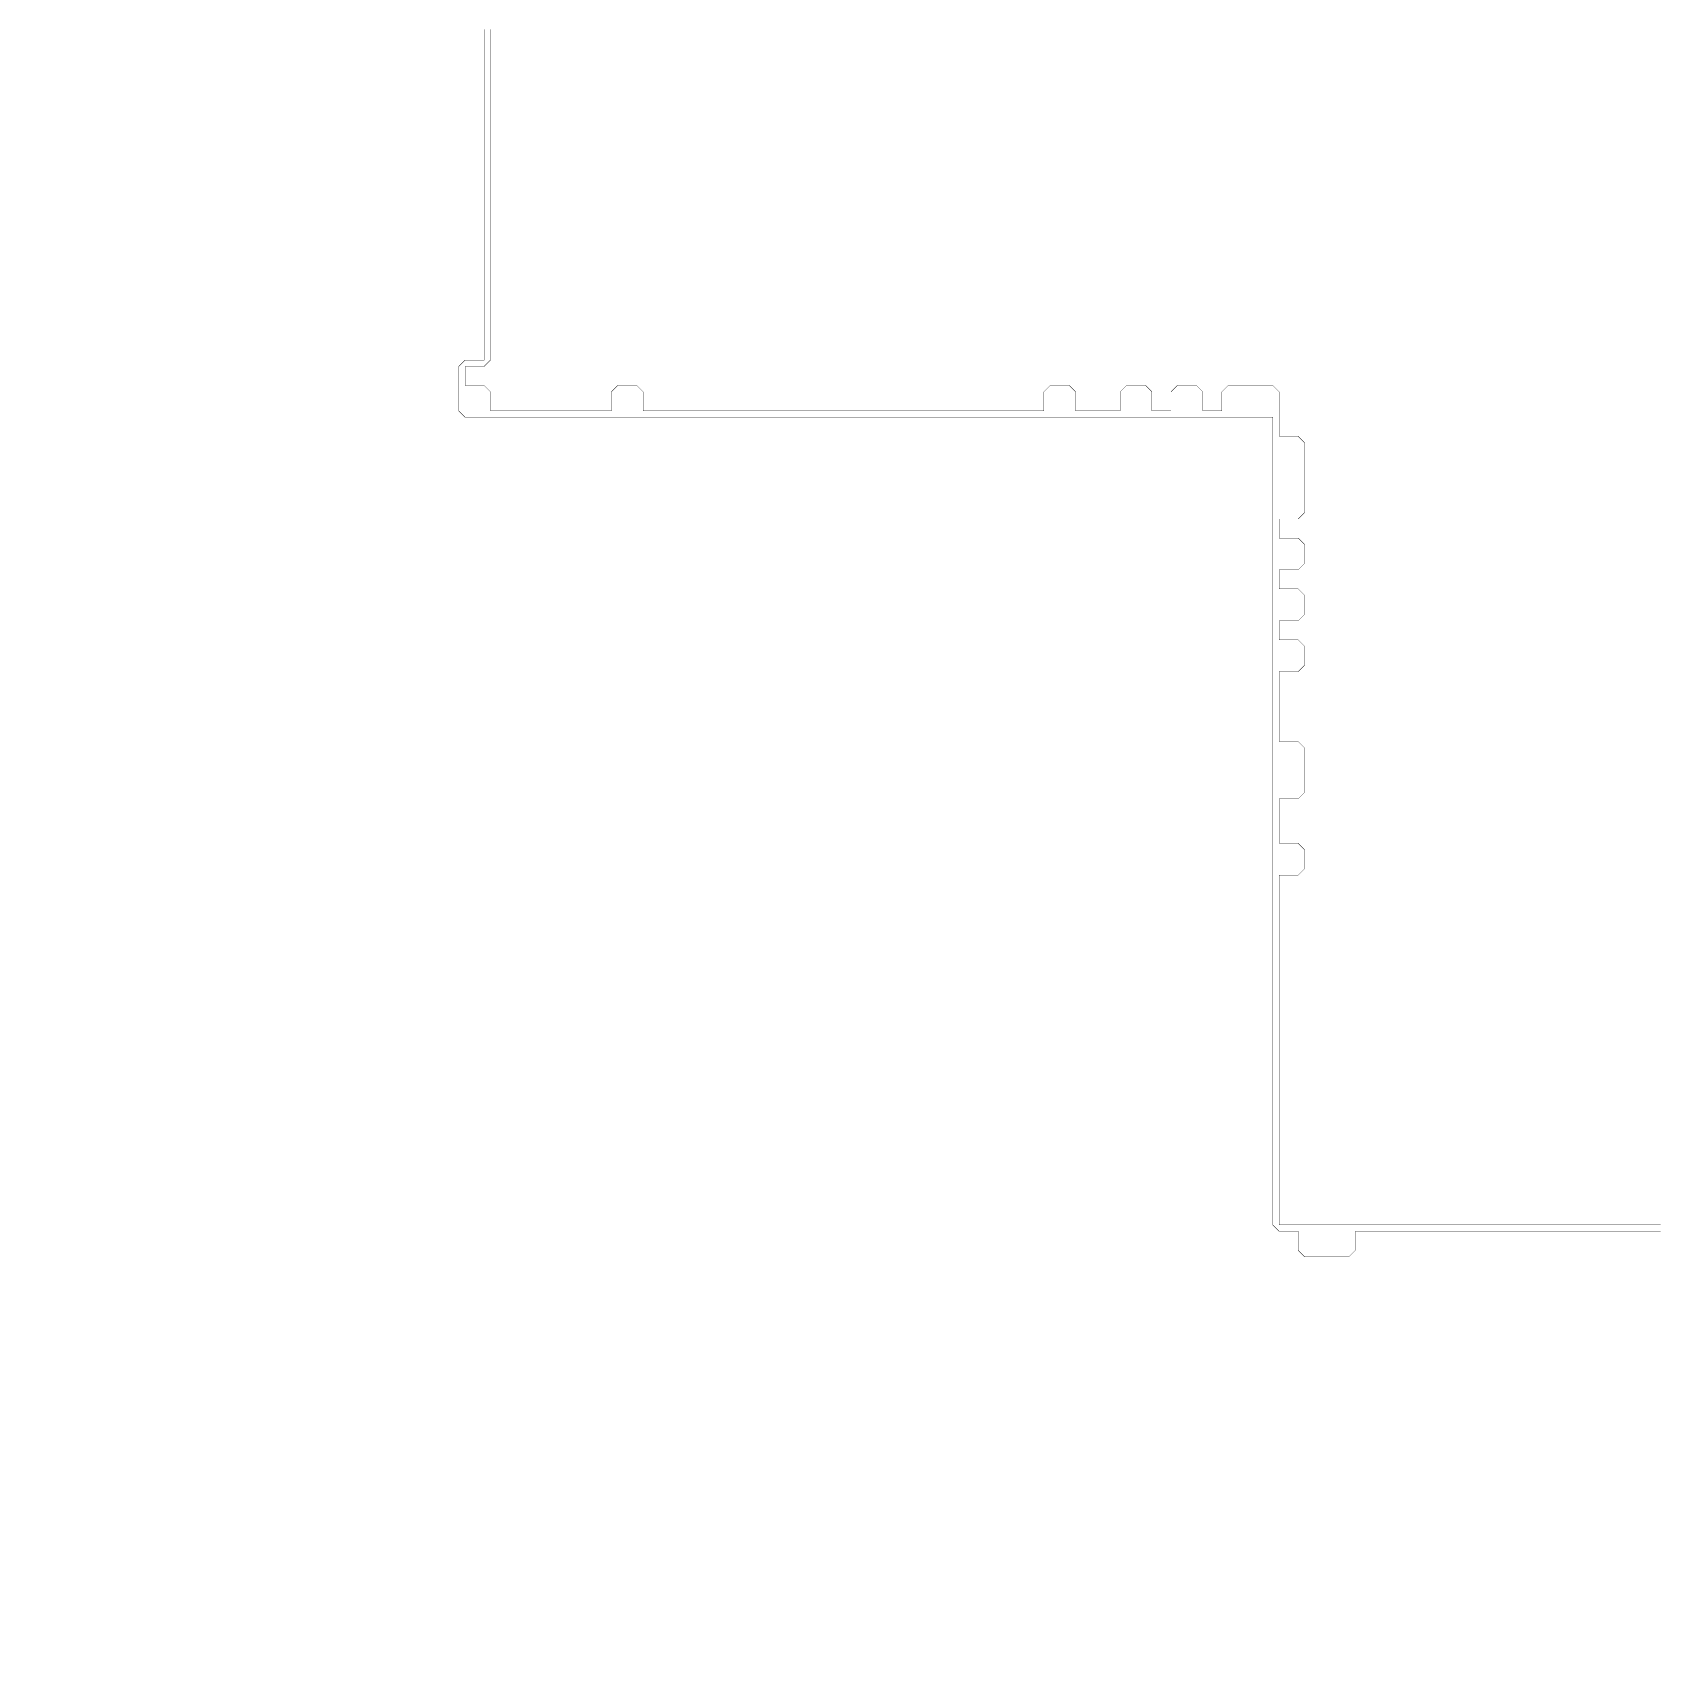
# Model space of a CAD drawing. Header units: metres. Extents: x 0 to 4990, y -4990 to 0.
# Drawn here: x 0 to 2495, y -4990 to -2495 of the extents above; entities that cross this region are included whole.
import ezdxf

# ---------------------------------------------------------------- set-up
doc = ezdxf.new("R2010")
doc.units = ezdxf.units.M
doc.layers.add('conductor', color=1, linetype='Continuous')
doc.layers.add('substrate', color=5, linetype='Continuous')

msp = doc.modelspace()

# ---------------------------------------------------------------- linework, layer by layer
at = {"layer": 'conductor', "const_width": 0.5}
msp.add_lwpolyline([(703.125, -2490.234375), (703.125, -2500), (703.125, -2509.765625), (703.125, -2519.53125), (703.125, -2529.296875), (703.125, -2539.0625), (703.125, -2548.828125), (703.125, -2558.59375), (703.125, -2568.359375), (703.125, -2578.125), (703.125, -2587.890625), (703.125, -2597.65625), (703.125, -2607.421875), (703.125, -2617.1875), (703.125, -2626.953125), (703.125, -2636.71875), (703.125, -2646.484375), (703.125, -2656.25), (703.125, -2666.015625), (703.125, -2675.78125), (703.125, -2685.546875), (703.125, -2695.3125), (703.125, -2705.078125), (703.125, -2714.84375), (703.125, -2724.609375), (703.125, -2734.375), (703.125, -2744.140625), (703.125, -2753.90625), (703.125, -2763.671875), (703.125, -2773.4375), (703.125, -2783.203125), (703.125, -2792.96875), (703.125, -2802.734375), (703.125, -2812.5), (703.125, -2822.265625), (703.125, -2832.03125), (703.125, -2841.796875), (703.125, -2851.5625), (703.125, -2861.328125), (703.125, -2871.09375), (703.125, -2880.859375), (703.125, -2890.625), (703.125, -2900.390625), (703.125, -2910.15625), (703.125, -2919.921875), (703.125, -2929.6875), (703.125, -2939.453125), (703.125, -2949.21875), (703.125, -2958.984375), (703.125, -2968.75), (703.125, -2978.515625), (703.125, -2988.28125), (703.125, -2998.046875), (693.359375, -3007.8125), (683.59375, -3007.8125), (673.828125, -3007.8125), (664.0625, -3007.8125), (664.0625, -3017.578125), (664.0625, -3027.34375), (664.0625, -3037.109375), (673.828125, -3037.109375), (683.59375, -3037.109375), (693.359375, -3037.109375), (703.125, -3046.875), (703.125, -3056.640625), (703.125, -3066.40625), (703.125, -3076.171875), (712.890625, -3076.171875), (722.65625, -3076.171875), (732.421875, -3076.171875), (742.1875, -3076.171875), (751.953125, -3076.171875), (761.71875, -3076.171875), (771.484375, -3076.171875), (781.25, -3076.171875), (791.015625, -3076.171875), (800.78125, -3076.171875), (810.546875, -3076.171875), (820.3125, -3076.171875), (830.078125, -3076.171875), (839.84375, -3076.171875), (849.609375, -3076.171875), (859.375, -3076.171875), (869.140625, -3076.171875), (878.90625, -3076.171875), (888.671875, -3076.171875), (888.671875, -3066.40625), (888.671875, -3056.640625), (888.671875, -3046.875), (898.4375, -3037.109375), (908.203125, -3037.109375), (917.96875, -3037.109375), (927.734375, -3037.109375), (937.5, -3046.875), (937.5, -3056.640625), (937.5, -3066.40625), (937.5, -3076.171875), (947.265625, -3076.171875), (957.03125, -3076.171875), (966.796875, -3076.171875), (976.5625, -3076.171875), (986.328125, -3076.171875), (996.09375, -3076.171875), (1005.859375, -3076.171875), (1015.625, -3076.171875), (1025.390625, -3076.171875), (1035.15625, -3076.171875), (1044.921875, -3076.171875), (1054.6875, -3076.171875), (1064.453125, -3076.171875), (1074.21875, -3076.171875), (1083.984375, -3076.171875), (1093.75, -3076.171875), (1103.515625, -3076.171875), (1113.28125, -3076.171875), (1123.046875, -3076.171875), (1132.8125, -3076.171875), (1142.578125, -3076.171875), (1152.34375, -3076.171875), (1162.109375, -3076.171875), (1171.875, -3076.171875), (1181.640625, -3076.171875), (1191.40625, -3076.171875), (1201.171875, -3076.171875), (1210.9375, -3076.171875), (1220.703125, -3076.171875), (1230.46875, -3076.171875), (1240.234375, -3076.171875), (1250, -3076.171875), (1259.765625, -3076.171875), (1269.53125, -3076.171875), (1279.296875, -3076.171875), (1289.0625, -3076.171875), (1298.828125, -3076.171875), (1308.59375, -3076.171875), (1318.359375, -3076.171875), (1328.125, -3076.171875), (1337.890625, -3076.171875), (1347.65625, -3076.171875), (1357.421875, -3076.171875), (1367.1875, -3076.171875), (1376.953125, -3076.171875), (1386.71875, -3076.171875), (1396.484375, -3076.171875), (1406.25, -3076.171875), (1416.015625, -3076.171875), (1425.78125, -3076.171875), (1435.546875, -3076.171875), (1445.3125, -3076.171875), (1455.078125, -3076.171875), (1464.84375, -3076.171875), (1474.609375, -3076.171875), (1484.375, -3076.171875), (1494.140625, -3076.171875), (1503.90625, -3076.171875), (1513.671875, -3076.171875), (1523.4375, -3076.171875), (1533.203125, -3076.171875), (1542.96875, -3076.171875), (1552.734375, -3076.171875), (1552.734375, -3066.40625), (1552.734375, -3056.640625), (1552.734375, -3046.875), (1562.5, -3037.109375), (1572.265625, -3037.109375), (1582.03125, -3037.109375), (1591.796875, -3037.109375), (1601.5625, -3046.875), (1601.5625, -3056.640625), (1601.5625, -3066.40625), (1601.5625, -3076.171875), (1611.328125, -3076.171875), (1621.09375, -3076.171875), (1630.859375, -3076.171875), (1640.625, -3076.171875), (1650.390625, -3076.171875), (1660.15625, -3076.171875), (1669.921875, -3076.171875), (1669.921875, -3066.40625), (1669.921875, -3056.640625), (1669.921875, -3046.875), (1679.6875, -3037.109375), (1689.453125, -3037.109375), (1699.21875, -3037.109375), (1708.984375, -3037.109375), (1718.75, -3046.875), (1718.75, -3056.640625), (1718.75, -3066.40625), (1718.75, -3076.171875), (1728.515625, -3076.171875), (1738.28125, -3076.171875), (1748.046875, -3076.171875), (1748.046875, -3066.40625), (1748.046875, -3056.640625), (1748.046875, -3046.875), (1757.8125, -3037.109375), (1767.578125, -3037.109375), (1777.34375, -3037.109375), (1787.109375, -3037.109375), (1796.875, -3046.875), (1796.875, -3056.640625), (1796.875, -3066.40625), (1796.875, -3076.171875), (1806.640625, -3076.171875), (1816.40625, -3076.171875), (1826.171875, -3076.171875), (1826.171875, -3066.40625), (1826.171875, -3056.640625), (1826.171875, -3046.875), (1835.9375, -3037.109375), (1845.703125, -3037.109375), (1855.46875, -3037.109375), (1865.234375, -3037.109375), (1875, -3037.109375), (1884.765625, -3037.109375), (1894.53125, -3037.109375), (1904.296875, -3037.109375), (1914.0625, -3046.875), (1914.0625, -3056.640625), (1914.0625, -3066.40625), (1914.0625, -3076.171875), (1914.0625, -3085.9375), (1914.0625, -3095.703125), (1914.0625, -3105.46875), (1914.0625, -3115.234375), (1923.828125, -3115.234375), (1933.59375, -3115.234375), (1943.359375, -3115.234375), (1953.125, -3125), (1953.125, -3134.765625), (1953.125, -3144.53125), (1953.125, -3154.296875), (1953.125, -3164.0625), (1953.125, -3173.828125), (1953.125, -3183.59375), (1953.125, -3193.359375), (1953.125, -3203.125), (1953.125, -3212.890625), (1953.125, -3222.65625), (1953.125, -3232.421875), (1943.359375, -3242.1875), (1933.59375, -3242.1875), (1923.828125, -3242.1875), (1914.0625, -3242.1875), (1914.0625, -3251.953125), (1914.0625, -3261.71875), (1914.0625, -3271.484375), (1923.828125, -3271.484375), (1933.59375, -3271.484375), (1943.359375, -3271.484375), (1953.125, -3281.25), (1953.125, -3291.015625), (1953.125, -3300.78125), (1953.125, -3310.546875), (1943.359375, -3320.3125), (1933.59375, -3320.3125), (1923.828125, -3320.3125), (1914.0625, -3320.3125), (1914.0625, -3330.078125), (1914.0625, -3339.84375), (1914.0625, -3349.609375), (1923.828125, -3349.609375), (1933.59375, -3349.609375), (1943.359375, -3349.609375), (1953.125, -3359.375), (1953.125, -3369.140625), (1953.125, -3378.90625), (1953.125, -3388.671875), (1943.359375, -3398.4375), (1933.59375, -3398.4375), (1923.828125, -3398.4375), (1914.0625, -3398.4375), (1914.0625, -3408.203125), (1914.0625, -3417.96875), (1914.0625, -3427.734375), (1923.828125, -3427.734375), (1933.59375, -3427.734375), (1943.359375, -3427.734375), (1953.125, -3437.5), (1953.125, -3447.265625), (1953.125, -3457.03125), (1953.125, -3466.796875), (1943.359375, -3476.5625), (1933.59375, -3476.5625), (1923.828125, -3476.5625), (1914.0625, -3476.5625), (1914.0625, -3486.328125), (1914.0625, -3496.09375), (1914.0625, -3505.859375), (1914.0625, -3515.625), (1914.0625, -3525.390625), (1914.0625, -3535.15625), (1914.0625, -3544.921875), (1914.0625, -3554.6875), (1914.0625, -3564.453125), (1914.0625, -3574.21875), (1914.0625, -3583.984375), (1923.828125, -3583.984375), (1933.59375, -3583.984375), (1943.359375, -3583.984375), (1953.125, -3593.75), (1953.125, -3603.515625), (1953.125, -3613.28125), (1953.125, -3623.046875), (1953.125, -3632.8125), (1953.125, -3642.578125), (1953.125, -3652.34375), (1953.125, -3662.109375), (1943.359375, -3671.875), (1933.59375, -3671.875), (1923.828125, -3671.875), (1914.0625, -3671.875), (1914.0625, -3681.640625), (1914.0625, -3691.40625), (1914.0625, -3701.171875), (1914.0625, -3710.9375), (1914.0625, -3720.703125), (1914.0625, -3730.46875), (1914.0625, -3740.234375), (1923.828125, -3740.234375), (1933.59375, -3740.234375), (1943.359375, -3740.234375), (1953.125, -3750), (1953.125, -3759.765625), (1953.125, -3769.53125), (1953.125, -3779.296875), (1943.359375, -3789.0625), (1933.59375, -3789.0625), (1923.828125, -3789.0625), (1914.0625, -3789.0625), (1914.0625, -3798.828125), (1914.0625, -3808.59375), (1914.0625, -3818.359375), (1914.0625, -3828.125), (1914.0625, -3837.890625), (1914.0625, -3847.65625), (1914.0625, -3857.421875), (1914.0625, -3867.1875), (1914.0625, -3876.953125), (1914.0625, -3886.71875), (1914.0625, -3896.484375), (1914.0625, -3906.25), (1914.0625, -3916.015625), (1914.0625, -3925.78125), (1914.0625, -3935.546875), (1914.0625, -3945.3125), (1914.0625, -3955.078125), (1914.0625, -3964.84375), (1914.0625, -3974.609375), (1914.0625, -3984.375), (1914.0625, -3994.140625), (1914.0625, -4003.90625), (1914.0625, -4013.671875), (1914.0625, -4023.4375), (1914.0625, -4033.203125), (1914.0625, -4042.96875), (1914.0625, -4052.734375), (1914.0625, -4062.5), (1914.0625, -4072.265625), (1914.0625, -4082.03125), (1914.0625, -4091.796875), (1914.0625, -4101.5625), (1914.0625, -4111.328125), (1914.0625, -4121.09375), (1914.0625, -4130.859375), (1914.0625, -4140.625), (1914.0625, -4150.390625), (1914.0625, -4160.15625), (1914.0625, -4169.921875), (1914.0625, -4179.6875), (1914.0625, -4189.453125), (1914.0625, -4199.21875), (1914.0625, -4208.984375), (1914.0625, -4218.75), (1914.0625, -4228.515625), (1914.0625, -4238.28125), (1914.0625, -4248.046875), (1914.0625, -4257.8125), (1914.0625, -4267.578125), (1914.0625, -4277.34375), (1914.0625, -4287.109375), (1914.0625, -4296.875), (1914.0625, -4306.640625), (1914.0625, -4316.40625), (1914.0625, -4326.171875), (1923.828125, -4326.171875), (1933.59375, -4326.171875), (1943.359375, -4326.171875), (1953.125, -4326.171875), (1962.890625, -4326.171875), (1972.65625, -4326.171875), (1982.421875, -4326.171875), (1992.1875, -4326.171875), (2001.953125, -4326.171875), (2011.71875, -4326.171875), (2021.484375, -4326.171875), (2031.25, -4326.171875), (2041.015625, -4326.171875), (2050.78125, -4326.171875), (2060.546875, -4326.171875), (2070.3125, -4326.171875), (2080.078125, -4326.171875), (2089.84375, -4326.171875), (2099.609375, -4326.171875), (2109.375, -4326.171875), (2119.140625, -4326.171875), (2128.90625, -4326.171875), (2138.671875, -4326.171875), (2148.4375, -4326.171875), (2158.203125, -4326.171875), (2167.96875, -4326.171875), (2177.734375, -4326.171875), (2187.5, -4326.171875), (2197.265625, -4326.171875), (2207.03125, -4326.171875), (2216.796875, -4326.171875), (2226.5625, -4326.171875), (2236.328125, -4326.171875), (2246.09375, -4326.171875), (2255.859375, -4326.171875), (2265.625, -4326.171875), (2275.390625, -4326.171875), (2285.15625, -4326.171875), (2294.921875, -4326.171875), (2304.6875, -4326.171875), (2314.453125, -4326.171875), (2324.21875, -4326.171875), (2333.984375, -4326.171875), (2343.75, -4326.171875), (2353.515625, -4326.171875), (2363.28125, -4326.171875), (2373.046875, -4326.171875), (2382.8125, -4326.171875), (2392.578125, -4326.171875), (2402.34375, -4326.171875), (2412.109375, -4326.171875), (2421.875, -4326.171875), (2431.640625, -4326.171875), (2441.40625, -4326.171875), (2451.171875, -4326.171875), (2460.9375, -4326.171875), (2470.703125, -4326.171875), (2480.46875, -4326.171875), (2490.234375, -4326.171875), (2500, -4326.171875)], dxfattribs=at)
at = {"layer": 'substrate', "const_width": 0.5}
for points in [[(0, -2490.234375), (0, -2500), (0, -2509.765625), (0, -2519.53125), (0, -2529.296875), (0, -2539.0625), (0, -2548.828125), (0, -2558.59375), (0, -2568.359375), (0, -2578.125), (0, -2587.890625), (0, -2597.65625), (0, -2607.421875), (0, -2617.1875), (0, -2626.953125), (0, -2636.71875), (0, -2646.484375), (0, -2656.25), (0, -2666.015625), (0, -2675.78125), (0, -2685.546875), (0, -2695.3125), (0, -2705.078125), (0, -2714.84375), (0, -2724.609375), (0, -2734.375), (0, -2744.140625), (0, -2753.90625), (0, -2763.671875), (0, -2773.4375), (0, -2783.203125), (0, -2792.96875), (0, -2802.734375), (0, -2812.5), (0, -2822.265625), (0, -2832.03125), (0, -2841.796875), (0, -2851.5625), (0, -2861.328125), (0, -2871.09375), (0, -2880.859375), (0, -2890.625), (0, -2900.390625), (0, -2910.15625), (0, -2919.921875), (0, -2929.6875), (0, -2939.453125), (0, -2949.21875), (0, -2958.984375), (0, -2968.75), (0, -2978.515625), (0, -2988.28125), (0, -2998.046875), (0, -3007.8125), (0, -3017.578125), (0, -3027.34375), (0, -3037.109375), (0, -3046.875), (0, -3056.640625), (0, -3066.40625), (0, -3076.171875), (0, -3085.9375), (0, -3095.703125), (0, -3105.46875), (0, -3115.234375), (0, -3125), (0, -3134.765625), (0, -3144.53125), (0, -3154.296875), (0, -3164.0625), (0, -3173.828125), (0, -3183.59375), (0, -3193.359375), (0, -3203.125), (0, -3212.890625), (0, -3222.65625), (0, -3232.421875), (0, -3242.1875), (0, -3251.953125), (0, -3261.71875), (0, -3271.484375), (0, -3281.25), (0, -3291.015625), (0, -3300.78125), (0, -3310.546875), (0, -3320.3125), (0, -3330.078125), (0, -3339.84375), (0, -3349.609375), (0, -3359.375), (0, -3369.140625), (0, -3378.90625), (0, -3388.671875), (0, -3398.4375), (0, -3408.203125), (0, -3417.96875), (0, -3427.734375), (0, -3437.5), (0, -3447.265625), (0, -3457.03125), (0, -3466.796875), (0, -3476.5625), (0, -3486.328125), (0, -3496.09375), (0, -3505.859375), (0, -3515.625), (0, -3525.390625), (0, -3535.15625), (0, -3544.921875), (0, -3554.6875), (0, -3564.453125), (0, -3574.21875), (0, -3583.984375), (0, -3593.75), (0, -3603.515625), (0, -3613.28125), (0, -3623.046875), (0, -3632.8125), (0, -3642.578125), (0, -3652.34375), (0, -3662.109375), (0, -3671.875), (0, -3681.640625), (0, -3691.40625), (0, -3701.171875), (0, -3710.9375), (0, -3720.703125), (0, -3730.46875), (0, -3740.234375), (0, -3750), (0, -3759.765625), (0, -3769.53125), (0, -3779.296875), (0, -3789.0625), (0, -3798.828125), (0, -3808.59375), (0, -3818.359375), (0, -3828.125), (0, -3837.890625), (0, -3847.65625), (0, -3857.421875), (0, -3867.1875), (0, -3876.953125), (0, -3886.71875), (0, -3896.484375), (0, -3906.25), (0, -3916.015625), (0, -3925.78125), (0, -3935.546875), (0, -3945.3125), (0, -3955.078125), (0, -3964.84375), (0, -3974.609375), (0, -3984.375), (0, -3994.140625), (0, -4003.90625), (0, -4013.671875), (0, -4023.4375), (0, -4033.203125), (0, -4042.96875), (0, -4052.734375), (0, -4062.5), (0, -4072.265625), (0, -4082.03125), (0, -4091.796875), (0, -4101.5625), (0, -4111.328125), (0, -4121.09375), (0, -4130.859375), (0, -4140.625), (0, -4150.390625), (0, -4160.15625), (0, -4169.921875), (0, -4179.6875), (0, -4189.453125), (0, -4199.21875), (0, -4208.984375), (0, -4218.75), (0, -4228.515625), (0, -4238.28125), (0, -4248.046875), (0, -4257.8125), (0, -4267.578125), (0, -4277.34375), (0, -4287.109375), (0, -4296.875), (0, -4306.640625), (0, -4316.40625), (0, -4326.171875), (0, -4335.9375), (0, -4345.703125), (0, -4355.46875), (0, -4365.234375), (0, -4375), (0, -4384.765625), (0, -4394.53125), (0, -4404.296875), (0, -4414.0625), (0, -4423.828125), (0, -4433.59375), (0, -4443.359375), (0, -4453.125), (0, -4462.890625), (0, -4472.65625), (0, -4482.421875), (0, -4492.1875), (0, -4501.953125), (0, -4511.71875), (0, -4521.484375), (0, -4531.25), (0, -4541.015625), (0, -4550.78125), (0, -4560.546875), (0, -4570.3125), (0, -4580.078125), (0, -4589.84375), (0, -4599.609375), (0, -4609.375), (0, -4619.140625), (0, -4628.90625), (0, -4638.671875), (0, -4648.4375), (0, -4658.203125), (0, -4667.96875), (0, -4677.734375), (0, -4687.5), (0, -4697.265625), (0, -4707.03125), (0, -4716.796875), (0, -4726.5625), (0, -4736.328125), (0, -4746.09375), (0, -4755.859375), (0, -4765.625), (0, -4775.390625), (0, -4785.15625), (0, -4794.921875), (0, -4804.6875), (0, -4814.453125), (0, -4824.21875), (0, -4833.984375), (0, -4843.75), (0, -4853.515625), (0, -4863.28125), (0, -4873.046875), (0, -4882.8125), (0, -4892.578125), (0, -4902.34375), (0, -4912.109375), (0, -4921.875), (0, -4931.640625), (0, -4941.40625), (0, -4951.171875), (0, -4960.9375), (0, -4970.703125), (0, -4980.46875), (0, -4990.234375), (9.765625, -4990.234375), (19.53125, -4990.234375), (29.296875, -4990.234375), (39.0625, -4990.234375), (48.828125, -4990.234375), (58.59375, -4990.234375), (68.359375, -4990.234375), (78.125, -4990.234375), (87.890625, -4990.234375), (97.65625, -4990.234375), (107.421875, -4990.234375), (117.1875, -4990.234375), (126.953125, -4990.234375), (136.71875, -4990.234375), (146.484375, -4990.234375), (156.25, -4990.234375), (166.015625, -4990.234375), (175.78125, -4990.234375), (185.546875, -4990.234375), (195.3125, -4990.234375), (205.078125, -4990.234375), (214.84375, -4990.234375), (224.609375, -4990.234375), (234.375, -4990.234375), (244.140625, -4990.234375), (253.90625, -4990.234375), (263.671875, -4990.234375), (273.4375, -4990.234375), (283.203125, -4990.234375), (292.96875, -4990.234375), (302.734375, -4990.234375), (312.5, -4990.234375), (322.265625, -4990.234375), (332.03125, -4990.234375), (341.796875, -4990.234375), (351.5625, -4990.234375), (361.328125, -4990.234375), (371.09375, -4990.234375), (380.859375, -4990.234375), (390.625, -4990.234375), (400.390625, -4990.234375), (410.15625, -4990.234375), (419.921875, -4990.234375), (429.6875, -4990.234375), (439.453125, -4990.234375), (449.21875, -4990.234375), (458.984375, -4990.234375), (468.75, -4990.234375), (478.515625, -4990.234375), (488.28125, -4990.234375), (498.046875, -4990.234375), (507.8125, -4990.234375), (517.578125, -4990.234375), (527.34375, -4990.234375), (537.109375, -4990.234375), (546.875, -4990.234375), (556.640625, -4990.234375), (566.40625, -4990.234375), (576.171875, -4990.234375), (585.9375, -4990.234375), (595.703125, -4990.234375), (605.46875, -4990.234375), (615.234375, -4990.234375), (625, -4990.234375), (634.765625, -4990.234375), (644.53125, -4990.234375), (654.296875, -4990.234375), (664.0625, -4990.234375), (673.828125, -4990.234375), (683.59375, -4990.234375), (693.359375, -4990.234375), (703.125, -4990.234375), (712.890625, -4990.234375), (722.65625, -4990.234375), (732.421875, -4990.234375), (742.1875, -4990.234375), (751.953125, -4990.234375), (761.71875, -4990.234375), (771.484375, -4990.234375), (781.25, -4990.234375), (791.015625, -4990.234375), (800.78125, -4990.234375), (810.546875, -4990.234375), (820.3125, -4990.234375), (830.078125, -4990.234375), (839.84375, -4990.234375), (849.609375, -4990.234375), (859.375, -4990.234375), (869.140625, -4990.234375), (878.90625, -4990.234375), (888.671875, -4990.234375), (898.4375, -4990.234375), (908.203125, -4990.234375), (917.96875, -4990.234375), (927.734375, -4990.234375), (937.5, -4990.234375), (947.265625, -4990.234375), (957.03125, -4990.234375), (966.796875, -4990.234375), (976.5625, -4990.234375), (986.328125, -4990.234375), (996.09375, -4990.234375), (1005.859375, -4990.234375), (1015.625, -4990.234375), (1025.390625, -4990.234375), (1035.15625, -4990.234375), (1044.921875, -4990.234375), (1054.6875, -4990.234375), (1064.453125, -4990.234375), (1074.21875, -4990.234375), (1083.984375, -4990.234375), (1093.75, -4990.234375), (1103.515625, -4990.234375), (1113.28125, -4990.234375), (1123.046875, -4990.234375), (1132.8125, -4990.234375), (1142.578125, -4990.234375), (1152.34375, -4990.234375), (1162.109375, -4990.234375), (1171.875, -4990.234375), (1181.640625, -4990.234375), (1191.40625, -4990.234375), (1201.171875, -4990.234375), (1210.9375, -4990.234375), (1220.703125, -4990.234375), (1230.46875, -4990.234375), (1240.234375, -4990.234375), (1250, -4990.234375), (1259.765625, -4990.234375), (1269.53125, -4990.234375), (1279.296875, -4990.234375), (1289.0625, -4990.234375), (1298.828125, -4990.234375), (1308.59375, -4990.234375), (1318.359375, -4990.234375), (1328.125, -4990.234375), (1337.890625, -4990.234375), (1347.65625, -4990.234375), (1357.421875, -4990.234375), (1367.1875, -4990.234375), (1376.953125, -4990.234375), (1386.71875, -4990.234375), (1396.484375, -4990.234375), (1406.25, -4990.234375), (1416.015625, -4990.234375), (1425.78125, -4990.234375), (1435.546875, -4990.234375), (1445.3125, -4990.234375), (1455.078125, -4990.234375), (1464.84375, -4990.234375), (1474.609375, -4990.234375), (1484.375, -4990.234375), (1494.140625, -4990.234375), (1503.90625, -4990.234375), (1513.671875, -4990.234375), (1523.4375, -4990.234375), (1533.203125, -4990.234375), (1542.96875, -4990.234375), (1552.734375, -4990.234375), (1562.5, -4990.234375), (1572.265625, -4990.234375), (1582.03125, -4990.234375), (1591.796875, -4990.234375), (1601.5625, -4990.234375), (1611.328125, -4990.234375), (1621.09375, -4990.234375), (1630.859375, -4990.234375), (1640.625, -4990.234375), (1650.390625, -4990.234375), (1660.15625, -4990.234375), (1669.921875, -4990.234375), (1679.6875, -4990.234375), (1689.453125, -4990.234375), (1699.21875, -4990.234375), (1708.984375, -4990.234375), (1718.75, -4990.234375), (1728.515625, -4990.234375), (1738.28125, -4990.234375), (1748.046875, -4990.234375), (1757.8125, -4990.234375), (1767.578125, -4990.234375), (1777.34375, -4990.234375), (1787.109375, -4990.234375), (1796.875, -4990.234375), (1806.640625, -4990.234375), (1816.40625, -4990.234375), (1826.171875, -4990.234375), (1835.9375, -4990.234375), (1845.703125, -4990.234375), (1855.46875, -4990.234375), (1865.234375, -4990.234375), (1875, -4990.234375), (1884.765625, -4990.234375), (1894.53125, -4990.234375), (1904.296875, -4990.234375), (1914.0625, -4990.234375), (1923.828125, -4990.234375), (1933.59375, -4990.234375), (1943.359375, -4990.234375), (1953.125, -4990.234375), (1962.890625, -4990.234375), (1972.65625, -4990.234375), (1982.421875, -4990.234375), (1992.1875, -4990.234375), (2001.953125, -4990.234375), (2011.71875, -4990.234375), (2021.484375, -4990.234375), (2031.25, -4990.234375), (2041.015625, -4990.234375), (2050.78125, -4990.234375), (2060.546875, -4990.234375), (2070.3125, -4990.234375), (2080.078125, -4990.234375), (2089.84375, -4990.234375), (2099.609375, -4990.234375), (2109.375, -4990.234375), (2119.140625, -4990.234375), (2128.90625, -4990.234375), (2138.671875, -4990.234375), (2148.4375, -4990.234375), (2158.203125, -4990.234375), (2167.96875, -4990.234375), (2177.734375, -4990.234375), (2187.5, -4990.234375), (2197.265625, -4990.234375), (2207.03125, -4990.234375), (2216.796875, -4990.234375), (2226.5625, -4990.234375), (2236.328125, -4990.234375), (2246.09375, -4990.234375), (2255.859375, -4990.234375), (2265.625, -4990.234375), (2275.390625, -4990.234375), (2285.15625, -4990.234375), (2294.921875, -4990.234375), (2304.6875, -4990.234375), (2314.453125, -4990.234375), (2324.21875, -4990.234375), (2333.984375, -4990.234375), (2343.75, -4990.234375), (2353.515625, -4990.234375), (2363.28125, -4990.234375), (2373.046875, -4990.234375), (2382.8125, -4990.234375), (2392.578125, -4990.234375), (2402.34375, -4990.234375), (2412.109375, -4990.234375), (2421.875, -4990.234375), (2431.640625, -4990.234375), (2441.40625, -4990.234375), (2451.171875, -4990.234375), (2460.9375, -4990.234375), (2470.703125, -4990.234375), (2480.46875, -4990.234375), (2490.234375, -4990.234375), (2500, -4990.234375)], [(2500, -4335.9375), (2490.234375, -4335.9375), (2480.46875, -4335.9375), (2470.703125, -4335.9375), (2460.9375, -4335.9375), (2451.171875, -4335.9375), (2441.40625, -4335.9375), (2431.640625, -4335.9375), (2421.875, -4335.9375), (2412.109375, -4335.9375), (2402.34375, -4335.9375), (2392.578125, -4335.9375), (2382.8125, -4335.9375), (2373.046875, -4335.9375), (2363.28125, -4335.9375), (2353.515625, -4335.9375), (2343.75, -4335.9375), (2333.984375, -4335.9375), (2324.21875, -4335.9375), (2314.453125, -4335.9375), (2304.6875, -4335.9375), (2294.921875, -4335.9375), (2285.15625, -4335.9375), (2275.390625, -4335.9375), (2265.625, -4335.9375), (2255.859375, -4335.9375), (2246.09375, -4335.9375), (2236.328125, -4335.9375), (2226.5625, -4335.9375), (2216.796875, -4335.9375), (2207.03125, -4335.9375), (2197.265625, -4335.9375), (2187.5, -4335.9375), (2177.734375, -4335.9375), (2167.96875, -4335.9375), (2158.203125, -4335.9375), (2148.4375, -4335.9375), (2138.671875, -4335.9375), (2128.90625, -4335.9375), (2119.140625, -4335.9375), (2109.375, -4335.9375), (2099.609375, -4335.9375), (2089.84375, -4335.9375), (2080.078125, -4335.9375), (2070.3125, -4335.9375), (2060.546875, -4335.9375), (2050.78125, -4335.9375), (2041.015625, -4335.9375), (2031.25, -4335.9375), (2031.25, -4345.703125), (2031.25, -4355.46875), (2031.25, -4365.234375), (2021.484375, -4375), (2011.71875, -4375), (2001.953125, -4375), (1992.1875, -4375), (1982.421875, -4375), (1972.65625, -4375), (1962.890625, -4375), (1953.125, -4375), (1943.359375, -4365.234375), (1943.359375, -4355.46875), (1943.359375, -4345.703125), (1943.359375, -4335.9375), (1933.59375, -4335.9375), (1923.828125, -4335.9375), (1914.0625, -4335.9375), (1904.296875, -4326.171875), (1904.296875, -4316.40625), (1904.296875, -4306.640625), (1904.296875, -4296.875), (1904.296875, -4287.109375), (1904.296875, -4277.34375), (1904.296875, -4267.578125), (1904.296875, -4257.8125), (1904.296875, -4248.046875), (1904.296875, -4238.28125), (1904.296875, -4228.515625), (1904.296875, -4218.75), (1904.296875, -4208.984375), (1904.296875, -4199.21875), (1904.296875, -4189.453125), (1904.296875, -4179.6875), (1904.296875, -4169.921875), (1904.296875, -4160.15625), (1904.296875, -4150.390625), (1904.296875, -4140.625), (1904.296875, -4130.859375), (1904.296875, -4121.09375), (1904.296875, -4111.328125), (1904.296875, -4101.5625), (1904.296875, -4091.796875), (1904.296875, -4082.03125), (1904.296875, -4072.265625), (1904.296875, -4062.5), (1904.296875, -4052.734375), (1904.296875, -4042.96875), (1904.296875, -4033.203125), (1904.296875, -4023.4375), (1904.296875, -4013.671875), (1904.296875, -4003.90625), (1904.296875, -3994.140625), (1904.296875, -3984.375), (1904.296875, -3974.609375), (1904.296875, -3964.84375), (1904.296875, -3955.078125), (1904.296875, -3945.3125), (1904.296875, -3935.546875), (1904.296875, -3925.78125), (1904.296875, -3916.015625), (1904.296875, -3906.25), (1904.296875, -3896.484375), (1904.296875, -3886.71875), (1904.296875, -3876.953125), (1904.296875, -3867.1875), (1904.296875, -3857.421875), (1904.296875, -3847.65625), (1904.296875, -3837.890625), (1904.296875, -3828.125), (1904.296875, -3818.359375), (1904.296875, -3808.59375), (1904.296875, -3798.828125), (1904.296875, -3789.0625), (1904.296875, -3779.296875), (1904.296875, -3769.53125), (1904.296875, -3759.765625), (1904.296875, -3750), (1904.296875, -3740.234375), (1904.296875, -3730.46875), (1904.296875, -3720.703125), (1904.296875, -3710.9375), (1904.296875, -3701.171875), (1904.296875, -3691.40625), (1904.296875, -3681.640625), (1904.296875, -3671.875), (1904.296875, -3662.109375), (1904.296875, -3652.34375), (1904.296875, -3642.578125), (1904.296875, -3632.8125), (1904.296875, -3623.046875), (1904.296875, -3613.28125), (1904.296875, -3603.515625), (1904.296875, -3593.75), (1904.296875, -3583.984375), (1904.296875, -3574.21875), (1904.296875, -3564.453125), (1904.296875, -3554.6875), (1904.296875, -3544.921875), (1904.296875, -3535.15625), (1904.296875, -3525.390625), (1904.296875, -3515.625), (1904.296875, -3505.859375), (1904.296875, -3496.09375), (1904.296875, -3486.328125), (1904.296875, -3476.5625), (1904.296875, -3466.796875), (1904.296875, -3457.03125), (1904.296875, -3447.265625), (1904.296875, -3437.5), (1904.296875, -3427.734375), (1904.296875, -3417.96875), (1904.296875, -3408.203125), (1904.296875, -3398.4375), (1904.296875, -3388.671875), (1904.296875, -3378.90625), (1904.296875, -3369.140625), (1904.296875, -3359.375), (1904.296875, -3349.609375), (1904.296875, -3339.84375), (1904.296875, -3330.078125), (1904.296875, -3320.3125), (1904.296875, -3310.546875), (1904.296875, -3300.78125), (1904.296875, -3291.015625), (1904.296875, -3281.25), (1904.296875, -3271.484375), (1904.296875, -3261.71875), (1904.296875, -3251.953125), (1904.296875, -3242.1875), (1904.296875, -3232.421875), (1904.296875, -3222.65625), (1904.296875, -3212.890625), (1904.296875, -3203.125), (1904.296875, -3193.359375), (1904.296875, -3183.59375), (1904.296875, -3173.828125), (1904.296875, -3164.0625), (1904.296875, -3154.296875), (1904.296875, -3144.53125), (1904.296875, -3134.765625), (1904.296875, -3125), (1904.296875, -3115.234375), (1904.296875, -3105.46875), (1904.296875, -3095.703125), (1904.296875, -3085.9375), (1894.53125, -3085.9375), (1884.765625, -3085.9375), (1875, -3085.9375), (1865.234375, -3085.9375), (1855.46875, -3085.9375), (1845.703125, -3085.9375), (1835.9375, -3085.9375), (1826.171875, -3085.9375), (1816.40625, -3085.9375), (1806.640625, -3085.9375), (1796.875, -3085.9375), (1787.109375, -3085.9375), (1777.34375, -3085.9375), (1767.578125, -3085.9375), (1757.8125, -3085.9375), (1748.046875, -3085.9375), (1738.28125, -3085.9375), (1728.515625, -3085.9375), (1718.75, -3085.9375), (1708.984375, -3085.9375), (1699.21875, -3085.9375), (1689.453125, -3085.9375), (1679.6875, -3085.9375), (1669.921875, -3085.9375), (1660.15625, -3085.9375), (1650.390625, -3085.9375), (1640.625, -3085.9375), (1630.859375, -3085.9375), (1621.09375, -3085.9375), (1611.328125, -3085.9375), (1601.5625, -3085.9375), (1591.796875, -3085.9375), (1582.03125, -3085.9375), (1572.265625, -3085.9375), (1562.5, -3085.9375), (1552.734375, -3085.9375), (1542.96875, -3085.9375), (1533.203125, -3085.9375), (1523.4375, -3085.9375), (1513.671875, -3085.9375), (1503.90625, -3085.9375), (1494.140625, -3085.9375), (1484.375, -3085.9375), (1474.609375, -3085.9375), (1464.84375, -3085.9375), (1455.078125, -3085.9375), (1445.3125, -3085.9375), (1435.546875, -3085.9375), (1425.78125, -3085.9375), (1416.015625, -3085.9375), (1406.25, -3085.9375), (1396.484375, -3085.9375), (1386.71875, -3085.9375), (1376.953125, -3085.9375), (1367.1875, -3085.9375), (1357.421875, -3085.9375), (1347.65625, -3085.9375), (1337.890625, -3085.9375), (1328.125, -3085.9375), (1318.359375, -3085.9375), (1308.59375, -3085.9375), (1298.828125, -3085.9375), (1289.0625, -3085.9375), (1279.296875, -3085.9375), (1269.53125, -3085.9375), (1259.765625, -3085.9375), (1250, -3085.9375), (1240.234375, -3085.9375), (1230.46875, -3085.9375), (1220.703125, -3085.9375), (1210.9375, -3085.9375), (1201.171875, -3085.9375), (1191.40625, -3085.9375), (1181.640625, -3085.9375), (1171.875, -3085.9375), (1162.109375, -3085.9375), (1152.34375, -3085.9375), (1142.578125, -3085.9375), (1132.8125, -3085.9375), (1123.046875, -3085.9375), (1113.28125, -3085.9375), (1103.515625, -3085.9375), (1093.75, -3085.9375), (1083.984375, -3085.9375), (1074.21875, -3085.9375), (1064.453125, -3085.9375), (1054.6875, -3085.9375), (1044.921875, -3085.9375), (1035.15625, -3085.9375), (1025.390625, -3085.9375), (1015.625, -3085.9375), (1005.859375, -3085.9375), (996.09375, -3085.9375), (986.328125, -3085.9375), (976.5625, -3085.9375), (966.796875, -3085.9375), (957.03125, -3085.9375), (947.265625, -3085.9375), (937.5, -3085.9375), (927.734375, -3085.9375), (917.96875, -3085.9375), (908.203125, -3085.9375), (898.4375, -3085.9375), (888.671875, -3085.9375), (878.90625, -3085.9375), (869.140625, -3085.9375), (859.375, -3085.9375), (849.609375, -3085.9375), (839.84375, -3085.9375), (830.078125, -3085.9375), (820.3125, -3085.9375), (810.546875, -3085.9375), (800.78125, -3085.9375), (791.015625, -3085.9375), (781.25, -3085.9375), (771.484375, -3085.9375), (761.71875, -3085.9375), (751.953125, -3085.9375), (742.1875, -3085.9375), (732.421875, -3085.9375), (722.65625, -3085.9375), (712.890625, -3085.9375), (703.125, -3085.9375), (693.359375, -3085.9375), (683.59375, -3085.9375), (673.828125, -3085.9375), (664.0625, -3085.9375), (654.296875, -3076.171875), (654.296875, -3066.40625), (654.296875, -3056.640625), (654.296875, -3046.875), (654.296875, -3037.109375), (654.296875, -3027.34375), (654.296875, -3017.578125), (654.296875, -3007.8125), (664.0625, -2998.046875), (673.828125, -2998.046875), (683.59375, -2998.046875), (693.359375, -2998.046875), (693.359375, -2988.28125), (693.359375, -2978.515625), (693.359375, -2968.75), (693.359375, -2958.984375), (693.359375, -2949.21875), (693.359375, -2939.453125), (693.359375, -2929.6875), (693.359375, -2919.921875), (693.359375, -2910.15625), (693.359375, -2900.390625), (693.359375, -2890.625), (693.359375, -2880.859375), (693.359375, -2871.09375), (693.359375, -2861.328125), (693.359375, -2851.5625), (693.359375, -2841.796875), (693.359375, -2832.03125), (693.359375, -2822.265625), (693.359375, -2812.5), (693.359375, -2802.734375), (693.359375, -2792.96875), (693.359375, -2783.203125), (693.359375, -2773.4375), (693.359375, -2763.671875), (693.359375, -2753.90625), (693.359375, -2744.140625), (693.359375, -2734.375), (693.359375, -2724.609375), (693.359375, -2714.84375), (693.359375, -2705.078125), (693.359375, -2695.3125), (693.359375, -2685.546875), (693.359375, -2675.78125), (693.359375, -2666.015625), (693.359375, -2656.25), (693.359375, -2646.484375), (693.359375, -2636.71875), (693.359375, -2626.953125), (693.359375, -2617.1875), (693.359375, -2607.421875), (693.359375, -2597.65625), (693.359375, -2587.890625), (693.359375, -2578.125), (693.359375, -2568.359375), (693.359375, -2558.59375), (693.359375, -2548.828125), (693.359375, -2539.0625), (693.359375, -2529.296875), (693.359375, -2519.53125), (693.359375, -2509.765625), (693.359375, -2500), (693.359375, -2490.234375)]]:
    msp.add_lwpolyline(points, dxfattribs=at)

doc.saveas('drawing.dxf')
